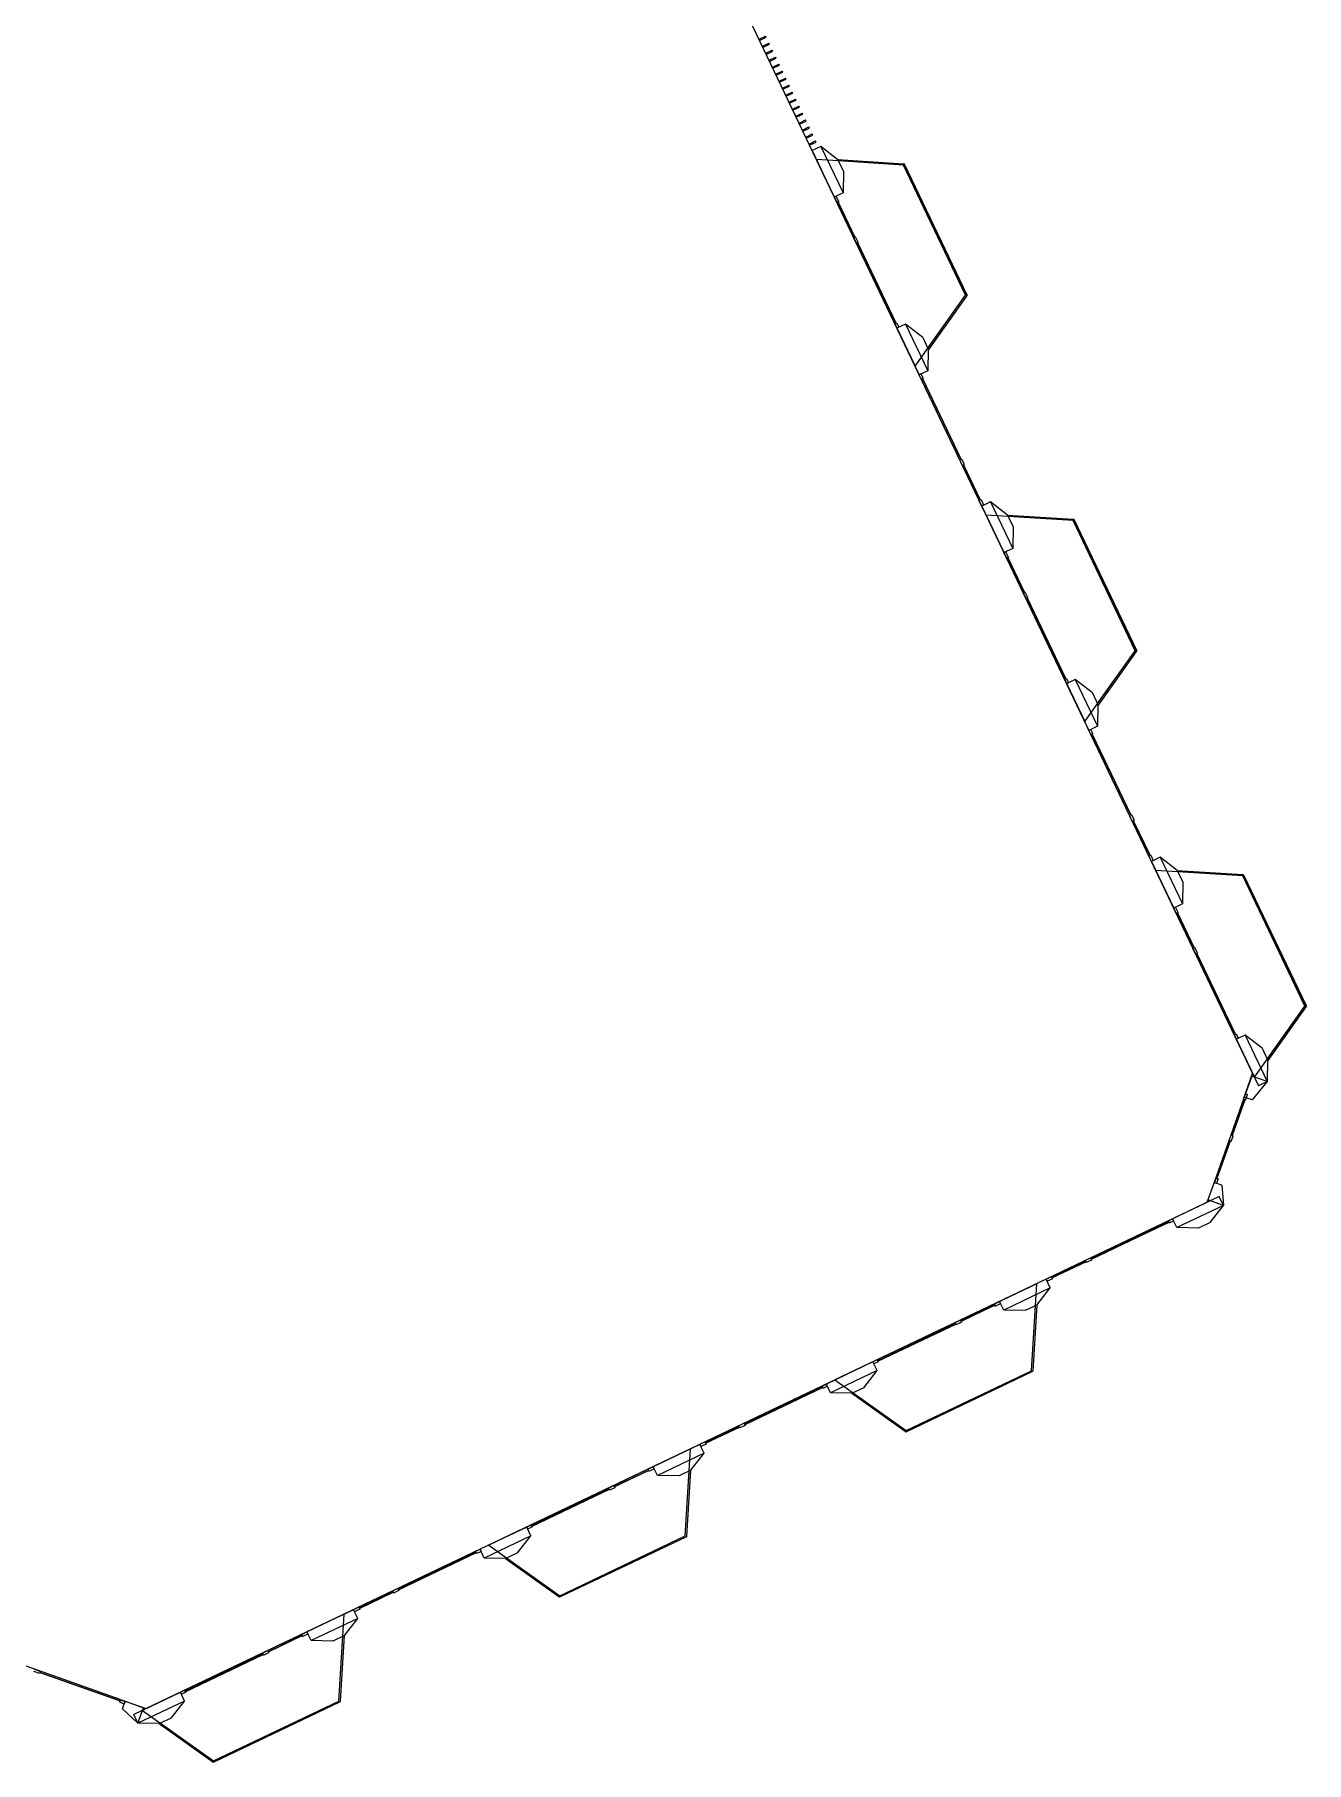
# Model space of a CAD drawing. Extents: x 155389 to 197444, y 12416 to 55629.
# Drawn here: x 177753 to 197444, y 12416 to 39177 of the extents above; entities that cross this region are included whole.
import ezdxf

# ---------------------------------------------------------------- set-up
doc = ezdxf.new("R2010")
doc.units = 0
doc.layers.get('0').update_dxf_attribs({"linetype": 'CONTINUOUS'})

msp = doc.modelspace()

# ---------------------------------------------------------------- linework, layer by layer
for p, q in [((181281.607255, 55209.759162), (196611.534411, 23087.299078)), ((188979.626277, 39109.925715), (189069.875743, 39152.99582)), ((188988.240298, 39091.875822), (188979.626277, 39109.925715)), ((188988.240298, 39091.875822), (189078.489764, 39134.945926)), ((189078.489764, 39134.945926), (189069.875743, 39152.99582)), ((189031.309827, 39001.628256), (189121.559293, 39044.698361)), ((189039.923848, 38983.578363), (189031.309827, 39001.628256)), ((189039.923848, 38983.578363), (189130.173313, 39026.648468)), ((189082.99477, 38893.327875), (189173.244236, 38936.39798)), ((189091.608791, 38875.277982), (189082.99477, 38893.327875)), ((189091.608791, 38875.277982), (189181.858257, 38918.348087)), ((189130.173313, 39026.648468), (189121.559293, 39044.698361)), ((189134.679815, 38785.027845), (189224.92928, 38828.09795)), ((189143.293836, 38766.977952), (189233.543301, 38810.048057)), ((189181.858257, 38918.348087), (189173.244236, 38936.39798)), ((189233.543301, 38810.048057), (189224.92928, 38828.09795)), ((189143.293836, 38766.977952), (189134.679815, 38785.027845)), ((189186.363365, 38676.730386), (189276.61283, 38719.800491)), ((189194.977386, 38658.680493), (189186.363365, 38676.730386)), ((189194.977386, 38658.680493), (189285.226851, 38701.750598)), ((189238.048173, 38568.430288), (189328.297639, 38611.500392)), ((189246.662194, 38550.380394), (189238.048173, 38568.430288)), ((189246.662194, 38550.380394), (189336.91166, 38593.450499)), ((189285.226851, 38701.750598), (189276.61283, 38719.800491)), ((189336.91166, 38593.450499), (189328.297639, 38611.500392)), ((189289.732077, 38460.129368), (189379.981542, 38503.199473)), ((189298.346098, 38442.079474), (189289.732077, 38460.129368)), ((189298.346098, 38442.079474), (189388.595563, 38485.149579)), ((189341.414743, 38351.831487), (189431.664209, 38394.901592)), ((189350.028764, 38333.781594), (189341.414743, 38351.831487)), ((189350.028764, 38333.781594), (189440.27823, 38376.851699)), ((189388.595563, 38485.149579), (189379.981542, 38503.199473)), ((189393.099525, 38243.531445), (189483.348991, 38286.60155)), ((189401.713546, 38225.481552), (189491.963012, 38268.551657)), ((189440.27823, 38376.851699), (189431.664209, 38394.901592)), ((189491.963012, 38268.551657), (189483.348991, 38286.60155)), ((189401.713546, 38225.481552), (189393.099525, 38243.531445)), ((189444.783917, 38135.232587), (189535.033382, 38178.302691)), ((189453.397938, 38117.182693), (189444.783917, 38135.232587)), ((189453.397938, 38117.182693), (189543.647403, 38160.252798)), ((189496.468281, 38026.933618), (189586.717746, 38070.003723)), ((189505.082302, 38008.883725), (189496.468281, 38026.933618)), ((189505.082302, 38008.883725), (189595.331767, 38051.95383)), ((189543.647403, 38160.252798), (189535.033382, 38178.302691)), ((189595.331767, 38051.95383), (189586.717746, 38070.003723)), ((189548.153063, 37918.633576), (189638.402528, 37961.70368)), ((189556.767084, 37900.583682), (189548.153063, 37918.633576)), ((189556.767084, 37900.583682), (189647.016549, 37943.653787)), ((189599.835664, 37810.335664), (189690.08513, 37853.405769)), ((189608.449685, 37792.285771), (189599.835664, 37810.335664)), ((189608.449685, 37792.285771), (189698.699151, 37835.355876)), ((189647.016549, 37943.653787), (189638.402528, 37961.70368)), ((189651.519659, 37702.034719), (189741.769125, 37745.104824)), ((189698.699151, 37835.355876), (189690.08513, 37853.405769)), ((189750.383146, 37727.054931), (189741.769125, 37745.104824)), ((189660.13368, 37683.984826), (189651.519659, 37702.034719)), ((189660.13368, 37683.984826), (189750.383146, 37727.054931)), ((189703.204441, 37593.734676), (189793.453907, 37636.804781)), ((189711.818462, 37575.684783), (189703.204441, 37593.734676)), ((189711.818462, 37575.684783), (189802.067928, 37618.754888)), ((189754.888025, 37485.437234), (189845.137491, 37528.507339)), ((189763.502046, 37467.387341), (189754.888025, 37485.437234)), ((189763.502046, 37467.387341), (189853.751512, 37510.457446)), ((189802.067928, 37618.754888), (189793.453907, 37636.804781)), ((189853.751512, 37510.457446), (189845.137491, 37528.507339)), ((189925.258912, 37444.849955), (189789.884714, 37380.244798)), ((189789.884714, 37380.244798), (190134.445553, 36658.249072)), ((189857.250452, 37240.283279), (189957.176663, 37030.897046)), ((191204.212308, 37157.028518), (189857.250452, 37240.283279)), ((190189.812839, 37238.770806), (189925.228326, 37444.914046)), ((189925.228326, 37444.914046), (190269.789165, 36722.91832)), ((189925.258912, 37444.849955), (190269.819752, 36722.854229)), ((190189.583086, 37238.983647), (191205.937463, 37176.15452)), ((190189.812839, 37238.770806), (190275.953049, 37058.271875)), ((191204.956623, 37156.982512), (190199.177011, 37219.14904)), ((191204.703456, 37156.192625), (190199.568757, 37218.328174)), ((189957.176663, 37030.897046), (191384.36707, 34040.350097)), ((190275.953049, 37058.271875), (190269.789165, 36722.91832)), ((192166.696821, 35139.007415), (191204.115111, 37155.911833)), ((192166.696821, 35139.007415), (191204.115111, 37155.911833)), ((191204.115111, 37155.911833), (192166.696821, 35139.007415)), ((192166.967747, 35139.805771), (191204.212308, 37157.028518)), ((192166.967747, 35139.805771), (191204.36828, 37156.701715)), ((191204.703456, 37156.192625), (192166.696821, 35139.007415)), ((191205.937463, 37176.15452), (191217.684059, 37175.428367)), ((191217.095713, 37175.147575), (192184.746553, 35147.621775)), ((191222.753187, 37164.806985), (191217.684059, 37175.428367)), ((192184.746553, 35147.621775), (191222.753187, 37164.806985)), ((190132.145083, 36657.337592), (190163.572552, 36672.33328)), ((190269.819752, 36722.854229), (190134.445553, 36658.249072)), ((190203.787102, 36588.137653), (190163.572552, 36672.333279)), ((190172.359634, 36573.141966), (190132.145238, 36657.337267)), ((190203.787103, 36588.137654), (190172.359634, 36573.141966)), ((190193.103706, 36583.040047), (190452.089021, 36040.362036)), ((190452.089021, 36040.362036), (190193.103706, 36583.040047)), ((190431.667618, 36030.618071), (190463.095087, 36045.613759)), ((190471.882169, 35946.422445), (190431.667789, 36030.617715)), ((190503.309637, 35961.418133), (190463.095087, 36045.613759)), ((190503.309637, 35961.418133), (190471.882169, 35946.422445)), ((190492.276312, 35956.153557), (191090.747055, 34702.117542)), ((191090.747055, 34702.117542), (190492.276312, 35956.153557)), ((191384.36707, 34040.350097), (192166.967747, 35139.805771)), ((191583.02003, 34319.43256), (192166.967747, 35139.805771)), ((191583.13501, 34319.191629), (192166.696821, 35139.007415)), ((192182.990466, 35127.409262), (191592.583697, 34297.977349)), ((192189.816464, 35136.998754), (192182.990466, 35127.409262)), ((192184.746553, 35147.621775), (192189.816464, 35136.998754)), ((191072.053145, 34693.133373), (191103.438514, 34708.216973)), ((191072.053145, 34693.133373), (191103.482643, 34627.720459)), ((191103.438514, 34708.216973), (191134.868013, 34642.804059)), ((191103.482643, 34627.720459), (191134.868013, 34642.804059)), ((191238.888462, 34692.259378), (191103.514263, 34627.65422)), ((191103.514263, 34627.65422), (191448.075102, 33905.658494)), ((191503.442388, 34486.180229), (191238.857875, 34692.323469)), ((191238.857875, 34692.323469), (191583.418714, 33970.327743)), ((191238.888462, 34692.259378), (191583.449301, 33970.263652)), ((191503.442388, 34486.180229), (191589.582598, 34305.681298)), ((191589.582598, 34305.681298), (191583.418714, 33970.327743)), ((191448.035125, 33905.742246), (191479.502463, 33920.654089)), ((191479.118889, 33840.164336), (191448.035125, 33905.742246)), ((191583.449301, 33970.263652), (191448.075102, 33905.658494)), ((191510.586227, 33855.076179), (191479.118889, 33840.164336)), ((191510.586227, 33855.076179), (191479.502463, 33920.654089)), ((191497.862863, 33849.04679), (192096.333604, 32595.010779)), ((192096.333604, 32595.010779), (191497.862863, 33849.04679)), ((192075.935868, 32585.274623), (192107.361342, 32600.27449)), ((192075.935868, 32585.274623), (192116.095607, 32501.053277)), ((192107.361342, 32600.27449), (192147.521251, 32516.052787)), ((192116.095777, 32501.05292), (192147.521251, 32516.052787)), ((192136.520956, 32510.802175), (192395.506211, 31968.12429)), ((192395.506211, 31968.12429), (192136.520956, 32510.802175)), ((192374.756745, 31958.220247), (192406.182219, 31973.220115)), ((192374.756745, 31958.220247), (192414.916499, 31873.998869)), ((192406.182219, 31973.220115), (192446.342128, 31888.998412)), ((192414.916654, 31873.998545), (192446.342128, 31888.998412)), ((192552.5076, 31939.690615), (192417.133402, 31875.085457)), ((192417.133402, 31875.085457), (192761.694241, 31153.089732)), ((192817.061527, 31733.611466), (192552.477014, 31939.754706)), ((192552.477014, 31939.754706), (192897.037853, 31217.75898)), ((192552.5076, 31939.690615), (192897.06844, 31217.694889)), ((192484.637868, 31734.833285), (192584.453132, 31525.679529)), ((193830.902879, 31651.621595), (192484.637868, 31734.833285)), ((192816.823341, 31733.841977), (193833.177718, 31671.012849)), ((192817.061527, 31733.611466), (192903.201737, 31553.112535)), ((193831.647194, 31651.57559), (192826.564409, 31713.699047)), ((193831.943711, 31651.050955), (192826.809012, 31713.186503)), ((194793.658318, 29634.398849), (193830.902879, 31651.621595)), ((194793.658318, 29634.398849), (193831.058851, 31651.294793)), ((194793.937077, 29633.865745), (193831.355366, 31650.770163)), ((194793.937077, 29633.865745), (193831.355366, 31650.770163)), ((193831.355366, 31650.770163), (194793.937077, 29633.865745)), ((193831.943711, 31651.050955), (194793.937077, 29633.865745)), ((193833.177718, 31671.012849), (193844.924314, 31670.286697)), ((193844.335969, 31670.005905), (194811.986808, 29642.480105)), ((193849.993442, 31659.665315), (193844.924314, 31670.286697)), ((194811.986808, 29642.480105), (193849.993442, 31659.665315)), ((192584.453132, 31525.679529), (194011.462494, 28535.511943)), ((192903.201737, 31553.112535), (192897.037853, 31217.75898)), ((192759.393771, 31152.178252), (192790.82124, 31167.173939)), ((192799.608322, 31067.982626), (192759.393926, 31152.177927)), ((192897.06844, 31217.694889), (192761.694241, 31153.089732)), ((192831.03579, 31082.978313), (192790.82124, 31167.173939)), ((192831.03579, 31082.978313), (192799.608322, 31067.982626)), ((192820.360398, 31077.884526), (193079.345713, 30535.206516)), ((193079.345713, 30535.206516), (192820.360398, 31077.884526)), ((193058.916306, 30525.458731), (193090.343775, 30540.454419)), ((193099.130857, 30441.263105), (193058.916476, 30525.458375)), ((193130.558325, 30456.258793), (193090.343775, 30540.454419)), ((193130.558325, 30456.258793), (193099.130857, 30441.263105)), ((193119.533005, 30450.998036), (193718.003737, 29196.962044)), ((193718.003737, 29196.962044), (193119.533005, 30450.998036)), ((194011.462494, 28535.511943), (194793.658318, 29634.398849)), ((194210.115444, 28814.594391), (194793.658318, 29634.398849)), ((194210.375265, 28814.049959), (194793.937076, 29633.865745)), ((194810.230721, 29622.267592), (194219.823952, 28792.835679)), ((194817.056719, 29631.857083), (194810.230721, 29622.267592)), ((194811.986808, 29642.480105), (194817.056719, 29631.857083)), ((193699.301832, 29187.974033), (193730.687202, 29203.057633)), ((193699.301832, 29187.974033), (193730.731331, 29122.561119)), ((193730.687202, 29203.057633), (193762.116701, 29137.644719)), ((193866.130867, 29187.113202), (193730.756668, 29122.508044)), ((194130.684794, 28981.034053), (193866.10028, 29187.177293)), ((193866.10028, 29187.177293), (194210.66112, 28465.181567)), ((193866.130867, 29187.113202), (194210.691706, 28465.117476)), ((193730.731331, 29122.561119), (193762.116701, 29137.644719)), ((193730.756668, 29122.508044), (194075.317508, 28400.512319)), ((194130.684794, 28981.034053), (194216.825004, 28800.535122)), ((194216.825004, 28800.535122), (194210.66112, 28465.181567)), ((194075.305427, 28400.537615), (194106.772765, 28415.449458)), ((194106.389191, 28334.959704), (194075.305427, 28400.537615)), ((194210.691706, 28465.117476), (194075.317508, 28400.512319)), ((194137.856529, 28349.871547), (194106.772765, 28415.449458)), ((194137.856529, 28349.871547), (194106.389191, 28334.959704)), ((194125.141181, 28343.845957), (194723.611911, 27089.809968)), ((194723.611911, 27089.809968), (194125.141181, 28343.845957)), ((194703.206171, 27080.069991), (194734.631645, 27095.069859)), ((194703.206171, 27080.069991), (194743.36591, 26995.848645)), ((194734.631645, 27095.069859), (194774.791554, 27010.848156)), ((194743.36608, 26995.848288), (194774.791554, 27010.848156)), ((194763.799262, 27005.601364), (195022.784517, 26462.923479)), ((195022.784517, 26462.923479), (194763.799262, 27005.601364)), ((195002.027048, 26453.015616), (195033.452522, 26468.015483)), ((195002.027048, 26453.015616), (195042.186802, 26368.794237)), ((195033.452522, 26468.015483), (195073.612431, 26383.79378)), ((195042.186957, 26368.793913), (195073.612431, 26383.79378)), ((195179.777903, 26434.485983), (195044.403704, 26369.880826)), ((195044.403704, 26369.880826), (195388.964543, 25647.8851)), ((195111.871301, 26229.705947), (195211.729551, 26020.462117)), ((196458.18436, 26146.491287), (195111.871301, 26229.705947)), ((195444.331829, 26228.406835), (195179.747316, 26434.550074)), ((195179.747316, 26434.550074), (195524.308155, 25712.554349)), ((195179.777903, 26434.485983), (195524.338742, 25712.490257)), ((195444.065746, 26228.695801), (196460.420123, 26165.866673)), ((195444.331829, 26228.406835), (195530.472039, 26047.907903)), ((195211.729551, 26020.462117), (196638.71606, 23030.342417)), ((196458.928676, 26146.445282), (195453.797824, 26208.57171)), ((196459.186116, 26145.904779), (195454.051417, 26208.040328)), ((195530.472039, 26047.907903), (195524.308155, 25712.554349)), ((197420.939799, 24129.26854), (196458.18436, 26146.491287)), ((197420.939799, 24129.26854), (196458.340333, 26146.164484)), ((197421.179482, 24128.719569), (196458.597771, 26145.623987)), ((197421.179482, 24128.719569), (196458.597771, 26145.623987)), ((196458.597771, 26145.623987), (197421.179482, 24128.719569)), ((196459.186116, 26145.904779), (197421.179482, 24128.719569)), ((196460.420123, 26165.866673), (196472.166719, 26165.140521)), ((196471.578374, 26164.859729), (197439.229213, 24137.333929)), ((196477.235848, 26154.519139), (196472.166719, 26165.140521)), ((197439.229213, 24137.333929), (196477.235848, 26154.519139)), ((195524.338742, 25712.490257), (195388.964543, 25647.8851)), ((195386.664074, 25646.97362), (195418.091542, 25661.969308)), ((195426.878624, 25562.777994), (195386.664228, 25646.973296)), ((195458.306093, 25577.773682), (195418.091542, 25661.969308)), ((195458.306093, 25577.773682), (195426.878624, 25562.777994)), ((195447.638705, 25572.683714), (195706.62402, 25030.005704)), ((195706.62402, 25030.005704), (195447.638705, 25572.683714)), ((195686.186609, 25020.2541), (195717.614077, 25035.249788)), ((195726.401159, 24936.058474), (195686.186779, 25020.253743)), ((195757.828628, 24951.054161), (195717.614077, 25035.249787)), ((195757.828628, 24951.054162), (195726.401159, 24936.058474)), ((195746.811312, 24945.797224), (196345.282033, 23691.761254)), ((196345.282033, 23691.761254), (195746.811312, 24945.797224)), ((196638.71606, 23030.342417), (197420.939799, 24129.26854)), ((196837.368999, 23309.424851), (197420.939799, 24129.26854)), ((196837.617671, 23308.903783), (197421.179482, 24128.719569)), ((197437.473126, 24117.121416), (196847.066357, 23287.689503)), ((197444.299124, 24126.710908), (197437.473126, 24117.121416)), ((197439.229213, 24137.333929), (197444.299124, 24126.710908)), ((196326.572135, 23682.769401), (196357.957504, 23697.853001)), ((196326.572135, 23682.769401), (196358.001634, 23617.356487)), ((196357.957504, 23697.853001), (196389.387003, 23632.440087)), ((196358.001634, 23617.356487), (196389.387003, 23632.440087)), ((196493.380736, 23681.951386), (196358.006538, 23617.346228)), ((196358.006538, 23617.346228), (196702.567377, 22895.350502)), ((196757.934663, 23475.872237), (196493.35015, 23682.015477)), ((196493.35015, 23682.015477), (196837.910989, 22960.019751)), ((196493.380736, 23681.951386), (196837.941576, 22959.95566)), ((196757.934663, 23475.872237), (196844.074873, 23295.373306)), ((196844.074873, 23295.373306), (196837.910989, 22960.019751)), ((196469.996329, 22687.340367), (196611.534411, 23087.299078)), ((196596.723171, 23045.385262), (196481.823621, 22720.95691)), ((196837.941576, 22959.95566), (196596.723171, 23045.385262)), ((196623.473178, 23061.085163), (196615.55684, 23038.715154)), ((196615.55684, 23038.715154), (196623.473178, 23061.085163)), ((196470.063475, 22686.418909), (196500.803416, 22774.453987)), ((196500.803534, 22774.454326), (196533.674482, 22762.962714)), ((196502.934422, 22674.927296), (196533.674482, 22762.962714)), ((196837.941576, 22959.95566), (196602.454299, 22678.233836)), ((196837.941576, 22959.95566), (196702.567377, 22895.350502)), ((196469.996329, 22687.340367), (196045.411544, 21487.547487)), ((196488.593205, 22679.940955), (196293.341524, 22128.198204)), ((196293.341524, 22128.198204), (196488.593205, 22679.940955)), ((196502.934422, 22674.927296), (196470.063475, 22686.418909)), ((196602.454509, 22678.234428), (196481.823621, 22720.95691)), ((196262.233052, 22040.291798), (196057.407986, 21461.496547)), ((196057.407986, 21461.496547), (196262.233052, 22040.291798)), ((196246.654766, 22045.737933), (196277.394695, 22133.772978)), ((196279.525714, 22034.246321), (196246.654766, 22045.737933)), ((196277.394826, 22133.77335), (196310.265773, 22122.281738)), ((196279.525714, 22034.246321), (196310.265773, 22122.281738)), ((196045.411544, 21487.547487), (195903.87346, 21087.58877)), ((196044.961802, 21465.808672), (196021.211536, 21397.281475)), ((196044.961802, 21465.808672), (196077.864768, 21454.409058)), ((196077.864768, 21454.409058), (196054.114503, 21385.881861)), ((196094.909554, 21178.578502), (195372.913829, 20834.017663)), ((196014.36196, 21399.685201), (195918.380465, 21128.673552)), ((196134.570717, 21357.112224), (196014.361928, 21399.685212)), ((196021.211536, 21397.281475), (196054.114503, 21385.881861)), ((196159.514712, 21043.204304), (196094.909554, 21178.578502)), ((196134.570691, 21357.112152), (196159.598525, 21043.242975)), ((195903.87346, 21087.58877), (179480.27566, 13249.690825)), ((196159.514712, 21043.204304), (195437.518986, 20698.643464)), ((196159.578803, 21043.23489), (195437.583077, 20698.674051)), ((196159.598872, 21043.243955), (195918.380465, 21128.673552)), ((195937.261598, 21121.986548), (195929.323575, 21099.555259)), ((195929.323575, 21099.555259), (195937.261598, 21121.986548)), ((195953.435563, 20778.650377), (196159.578803, 21043.23489)), ((195315.335108, 20792.075936), (194106.450688, 20213.406844)), ((195318.288364, 20785.994931), (194108.689584, 20208.731223)), ((194108.689584, 20208.731223), (195318.288364, 20785.994931)), ((195319.654298, 20783.056812), (194110.769875, 20204.387726)), ((195309.697052, 20804.059939), (195372.912322, 20834.1237)), ((195324.65239, 20772.613252), (195309.697052, 20804.059939)), ((195315.335108, 20792.075936), (195319.654298, 20783.056812)), ((195324.65239, 20772.613252), (195387.867659, 20802.677013)), ((195372.912322, 20834.1237), (195387.867659, 20802.677013)), ((195437.518986, 20698.643464), (195372.913829, 20834.017663)), ((195772.936632, 20692.510167), (195437.583077, 20698.674051)), ((195953.435563, 20778.650377), (195772.936632, 20692.510167)), ((193495.750621, 19937.829626), (194019.133127, 20186.797753)), ((194027.465064, 20169.967983), (193504.01795, 19920.160338)), ((193504.01795, 19920.160338), (194027.465064, 20169.967983)), ((193504.33848, 19919.767268), (194027.720986, 20168.735395)), ((194018.864932, 20187.926363), (194033.905121, 20156.520169)), ((194100.048692, 20226.774715), (194018.865276, 20187.926527)), ((194019.079547, 20187.071264), (194018.966748, 20187.017622)), ((194027.554608, 20168.955264), (194018.966748, 20187.017622)), ((194019.079547, 20187.071264), (194027.667406, 20169.008908)), ((194019.133127, 20186.797753), (194019.215405, 20186.836891)), ((194027.554608, 20168.955264), (194027.667406, 20169.008908)), ((194027.803264, 20168.774533), (194027.720986, 20168.735395)), ((194115.088881, 20195.368522), (194033.905121, 20156.520169)), ((194100.048692, 20226.774715), (194115.088881, 20195.368522)), ((194106.450688, 20213.406844), (194110.769875, 20204.387726)), ((193270.05235, 19830.639999), (190145.537751, 18339.515652)), ((193414.26163, 19899.282426), (192692.265904, 19554.721587)), ((193186.354704, 18483.318993), (193270.05235, 19830.639999)), ((193478.866787, 19763.908228), (193414.26163, 19899.282426)), ((193414.426169, 19898.869206), (193429.466358, 19867.463013)), ((193495.609929, 19937.717559), (193414.426482, 19898.869356)), ((193510.650118, 19906.311366), (193429.466358, 19867.463013)), ((193495.609929, 19937.717559), (193510.650118, 19906.311366)), ((193495.769915, 19937.789065), (193495.852195, 19937.828199)), ((193504.357775, 19919.726707), (193495.769915, 19937.789065)), ((193504.440055, 19919.765841), (193495.852195, 19937.828199)), ((193504.440055, 19919.765841), (193504.357775, 19919.726707)), ((192611.272431, 19515.681722), (192692.537281, 19554.359354)), ((192756.871061, 19419.347388), (192692.265904, 19554.721587)), ((192692.537594, 19554.359503), (192707.492931, 19522.912816)), ((193478.866787, 19763.908228), (192756.871061, 19419.347388)), ((193478.930878, 19763.938814), (192756.935153, 19419.377975)), ((193272.787639, 19499.354301), (193478.930878, 19763.938814)), ((192611.096815, 19515.642836), (192088.342263, 19265.358889)), ((192619.633628, 19498.100577), (192096.186364, 19248.292861)), ((192096.186364, 19248.292861), (192619.633628, 19498.100577)), ((192619.736982, 19497.605441), (192096.98243, 19247.321494)), ((192611.034035, 19515.562973), (192611.116212, 19515.602324)), ((192611.034035, 19515.562973), (192619.674201, 19497.525578)), ((192611.116212, 19515.602324), (192619.756378, 19497.564929)), ((192626.227768, 19484.235034), (192611.272431, 19515.681722)), ((192619.756378, 19497.564929), (192619.674201, 19497.525578)), ((192626.227768, 19484.235034), (192707.492931, 19522.912816)), ((193092.288707, 19413.214091), (192756.935153, 19419.377975)), ((193272.787639, 19499.354301), (193092.288707, 19413.214091)), ((193186.354704, 18483.318993), (193248.76004, 19487.887516)), ((193186.538683, 18482.802658), (193248.668448, 19487.843805)), ((193269.315757, 19497.697401), (193206.500577, 18481.568651)), ((190802.490223, 18638.393351), (192012.733915, 19214.214213)), ((192014.961991, 19209.529691), (190805.363224, 18632.265989)), ((190805.363224, 18632.265989), (192014.961991, 19209.529691)), ((190806.785046, 18629.362598), (192017.028735, 19205.183467)), ((192006.368399, 19227.599494), (192087.633218, 19266.277111)), ((192021.323736, 19196.152806), (192006.368399, 19227.599494)), ((192012.733915, 19214.214213), (192017.028735, 19205.183467)), ((192021.323736, 19196.152806), (192102.588899, 19234.830588)), ((192087.633562, 19266.277275), (192102.588899, 19234.830588)), ((192088.275985, 19265.62653), (192088.163333, 19265.57258)), ((192096.803499, 19247.535186), (192088.163333, 19265.57258)), ((192088.260084, 19265.319544), (192088.342263, 19265.358889)), ((192088.275985, 19265.62653), (192096.916152, 19247.589135)), ((192096.803499, 19247.535186), (192096.916152, 19247.589135)), ((192096.98243, 19247.321494), (192096.900251, 19247.282149)), ((190733.603556, 18619.981507), (190011.607831, 18275.420667)), ((190798.208714, 18484.607308), (190076.212988, 18140.046469)), ((190798.272805, 18484.637895), (190076.277079, 18140.077055)), ((190592.129565, 18220.053381), (190798.272805, 18484.637895)), ((190796.720029, 18650.314292), (190733.586161, 18620.079961)), ((190733.586161, 18620.079961), (190748.626349, 18588.673768)), ((190798.208714, 18484.607308), (190733.603556, 18619.981507)), ((190811.760217, 18618.908099), (190748.626349, 18588.673768)), ((190796.720029, 18650.314292), (190811.760217, 18618.908099)), ((190806.785046, 18629.362598), (190802.490223, 18638.393351)), ((191245.001224, 17556.909423), (193186.354704, 18483.318993)), ((191245.001224, 17556.909423), (193186.354704, 18483.318993)), ((191245.177047, 17556.410179), (193186.485851, 18482.913356)), ((193195.100212, 18464.863624), (191253.791407, 17538.360448)), ((193205.721593, 18469.932753), (193195.100212, 18464.863624)), ((193206.500577, 18481.568651), (193205.774424, 18469.822056)), ((189953.905323, 18233.419865), (188745.020903, 17654.750772)), ((189956.862289, 18227.33106), (188747.26353, 17650.067362)), ((188747.26353, 17650.067362), (189956.862289, 18227.33106)), ((189958.224513, 18224.400741), (188749.34009, 17645.731655)), ((189948.267267, 18245.403868), (190011.482537, 18275.467629)), ((189963.222605, 18213.957181), (189948.267267, 18245.403868)), ((189953.905323, 18233.419865), (189958.224513, 18224.400741)), ((189963.222605, 18213.957181), (190026.437874, 18244.020942)), ((190011.482537, 18275.467629), (190026.437874, 18244.020942)), ((190076.212988, 18140.046469), (190011.607831, 18275.420667)), ((190145.537751, 18339.515652), (191245.001224, 17556.909423)), ((190592.129565, 18220.053381), (190411.630634, 18133.913171)), ((190411.630634, 18133.913171), (190076.277079, 18140.077055)), ((191233.578894, 17540.116535), (190404.146981, 18130.523304)), ((190424.945888, 18140.267662), (191245.177047, 17556.410179)), ((190425.251354, 18140.413441), (191245.001224, 17556.909423)), ((188738.618907, 17668.118644), (188657.435491, 17629.270456)), ((188738.618907, 17668.118644), (188753.659096, 17636.712451)), ((188134.320836, 17379.173555), (188657.703342, 17628.141682)), ((188666.03901, 17611.304122), (188142.591895, 17361.496477)), ((188142.591895, 17361.496477), (188666.03901, 17611.304122)), ((188142.908695, 17361.111197), (188666.291201, 17610.079323)), ((188657.435147, 17629.270291), (188672.475335, 17597.864098)), ((188657.649762, 17628.415193), (188657.536963, 17628.361551)), ((188666.124823, 17610.299193), (188657.536963, 17628.361551)), ((188657.649762, 17628.415193), (188666.237621, 17610.352837)), ((188657.703342, 17628.141682), (188657.785619, 17628.18082)), ((188666.124823, 17610.299193), (188666.237621, 17610.352837)), ((188666.373479, 17610.118462), (188666.291201, 17610.079323)), ((188753.659096, 17636.712451), (188672.475335, 17597.864098)), ((188745.020903, 17654.750772), (188749.34009, 17645.731655)), ((191243.168386, 17533.290537), (191233.578894, 17540.116535)), ((191253.791407, 17538.360448), (191243.168386, 17533.290537)), ((187908.711048, 17272.026078), (184784.267079, 15780.935437)), ((188052.858816, 17340.639227), (187330.86309, 16996.078387)), ((188117.463973, 17205.265028), (187395.468247, 16860.704189)), ((188117.463973, 17205.265028), (187395.468247, 16860.704189)), ((187825.018398, 15924.785496), (187908.711048, 17272.026078)), ((187911.320733, 16940.680515), (188117.463973, 17205.265028)), ((188117.463973, 17205.265028), (188052.858816, 17340.639227)), ((188052.996384, 17340.213135), (188068.036572, 17308.806942)), ((188134.180144, 17379.061488), (188052.996696, 17340.213285)), ((188149.220333, 17347.655295), (188068.036572, 17308.806942)), ((188134.180144, 17379.061488), (188149.220333, 17347.655294)), ((188134.34013, 17379.132994), (188134.42241, 17379.172128)), ((188142.927989, 17361.070636), (188134.34013, 17379.132994)), ((188143.010269, 17361.10977), (188134.42241, 17379.172128)), ((188143.010269, 17361.10977), (188142.927989, 17361.070636)), ((187249.66703, 16956.986765), (186726.912478, 16706.702818)), ((187258.207553, 16939.436705), (186734.760289, 16689.628989)), ((186734.760289, 16689.628989), (187258.207553, 16939.436705)), ((187258.307197, 16938.949369), (186735.552644, 16688.665423)), ((187249.604249, 16956.906902), (187249.686426, 16956.946252)), ((187249.604249, 16956.906902), (187258.244416, 16938.869507)), ((187249.686426, 16956.946252), (187258.326593, 16938.908857)), ((187249.842646, 16957.025651), (187331.107496, 16995.703283)), ((187264.797983, 16925.578963), (187249.842646, 16957.02565)), ((187258.326593, 16938.908857), (187258.244416, 16938.869507)), ((187264.797983, 16925.578963), (187346.063146, 16964.256745)), ((187395.468247, 16860.704189), (187330.86309, 16996.078387)), ((187331.107809, 16995.703432), (187346.063146, 16964.256744)), ((187730.821802, 16854.540305), (187395.468247, 16860.704189)), ((187911.320733, 16940.680515), (187730.821802, 16854.540305)), ((187825.018398, 15924.785496), (187887.418743, 16929.273675)), ((187825.232684, 15924.205663), (187887.36245, 16929.246809)), ((187908.009759, 16939.100405), (187845.194579, 15922.971656)), ((185441.060438, 16079.73728), (186651.30413, 16655.558142)), ((186653.535915, 16650.865819), (185443.93717, 16073.602127)), ((185443.93717, 16073.602127), (186653.535915, 16650.865819)), ((185445.355261, 16070.706527), (186655.59895, 16646.527396)), ((186644.938614, 16668.943423), (186726.203432, 16707.62104)), ((186659.893951, 16637.496735), (186644.938614, 16668.943423)), ((186651.30413, 16655.558142), (186655.59895, 16646.527396)), ((186659.893951, 16637.496735), (186741.159114, 16676.174517)), ((186726.203777, 16707.621204), (186741.159114, 16676.174517)), ((186726.8462, 16706.970459), (186726.733548, 16706.916509)), ((186735.373714, 16688.879115), (186726.733548, 16706.916509)), ((186726.830299, 16706.663473), (186726.912478, 16706.702818)), ((186726.8462, 16706.970459), (186735.486366, 16688.933064)), ((186735.373714, 16688.879115), (186735.486366, 16688.933064)), ((186735.552644, 16688.665423), (186735.470466, 16688.626078)), ((185372.018392, 16061.251283), (184650.022666, 15716.690444)), ((185436.623549, 15925.877085), (185372.018392, 16061.251283)), ((185435.290243, 16091.658221), (185372.156376, 16061.42389)), ((185372.156376, 16061.42389), (185387.196564, 16030.017697)), ((185450.330431, 16060.252028), (185387.196564, 16030.017697)), ((185435.290243, 16091.658221), (185450.330431, 16060.252028)), ((185445.355261, 16070.706527), (185441.060438, 16079.73728)), ((185436.623549, 15925.877085), (184714.627823, 15581.316245)), ((185436.68764, 15925.907671), (184714.691914, 15581.346832)), ((185230.5444, 15661.323158), (185436.68764, 15925.907671)), ((185883.664918, 14998.375927), (187825.018398, 15924.785496)), ((185883.664918, 14998.375927), (187825.018398, 15924.785496)), ((185883.871049, 14997.813184), (187825.179853, 15924.31636)), ((187833.794213, 15906.266629), (185892.485409, 14979.763452)), ((187844.415595, 15911.335757), (187833.794213, 15906.266629)), ((187845.194579, 15922.971656), (187844.468426, 15911.22506)), ((184592.372165, 15674.664272), (183383.487746, 15095.995179)), ((184595.313388, 15668.608571), (183385.71454, 15091.344831)), ((183385.71454, 15091.344831), (184595.313388, 15668.608571)), ((184596.691356, 15665.645148), (183387.806933, 15086.976062)), ((184586.73411, 15686.648275), (184649.949379, 15716.712036)), ((184601.689448, 15655.201588), (184586.73411, 15686.648275)), ((184592.372165, 15674.664272), (184596.691356, 15665.645148)), ((184601.689448, 15655.201588), (184664.904717, 15685.265349)), ((184649.949379, 15716.712036), (184664.904717, 15685.265349)), ((184714.627823, 15581.316245), (184650.022666, 15716.690444)), ((185050.045469, 15575.182948), (184714.691914, 15581.346832)), ((184784.267079, 15780.935437), (185883.664918, 14998.375927)), ((185872.272896, 14981.519539), (185042.840983, 15571.926308)), ((185230.5444, 15661.323158), (185050.045469, 15575.182948)), ((185063.63989, 15581.670666), (185883.871049, 14997.813184)), ((185063.980616, 15581.833273), (185883.664918, 14998.375927)), ((182772.787679, 14820.417961), (183296.170185, 15069.386088)), ((183304.490019, 15052.581591), (182781.042905, 14802.773946)), ((182781.042905, 14802.773946), (183304.490019, 15052.581591)), ((182781.375538, 14802.355603), (183304.758044, 15051.32373)), ((183295.90199, 15070.514698), (183310.942178, 15039.108505)), ((183377.08575, 15109.363051), (183295.902334, 15070.514863)), ((183296.116605, 15069.6596), (183296.003806, 15069.605958)), ((183304.591666, 15051.5436), (183296.003806, 15069.605958)), ((183296.116605, 15069.6596), (183304.704464, 15051.597243)), ((183296.170185, 15069.386088), (183296.252462, 15069.425227)), ((183304.591666, 15051.5436), (183304.704464, 15051.597243)), ((183304.840321, 15051.362869), (183304.758044, 15051.32373)), ((183392.125939, 15077.956857), (183310.942178, 15039.108505)), ((183377.08575, 15109.363051), (183392.125939, 15077.956857)), ((183383.487745, 15095.995179), (183387.806933, 15086.976062)), ((182691.556109, 14781.993612), (181969.560384, 14437.432773)), ((182691.463227, 14781.457542), (182706.503415, 14750.051348)), ((182772.646987, 14820.305894), (182691.463539, 14781.457691)), ((182756.161267, 14646.619414), (182691.556109, 14781.993612)), ((182787.687176, 14788.899701), (182706.503415, 14750.051348)), ((182772.646987, 14820.305894), (182787.687176, 14788.899701)), ((182772.806973, 14820.3774), (182772.889253, 14820.416535)), ((182781.394832, 14802.315042), (182772.806973, 14820.3774)), ((182781.477112, 14802.354177), (182772.889253, 14820.416535)), ((182781.477112, 14802.354177), (182781.394832, 14802.315042)), ((185881.862387, 14974.693541), (185872.272896, 14981.519539)), ((185892.485409, 14979.763452), (185881.862387, 14974.693541)), ((182547.152114, 14713.308294), (179422.655768, 13222.192658)), ((182756.161267, 14646.619414), (182034.165541, 14302.058574)), ((182756.225358, 14646.65), (182034.229632, 14302.089161)), ((182463.455759, 13366.008073), (182547.152114, 14713.308294)), ((182550.082118, 14382.065487), (182756.225358, 14646.65)), ((181887.932446, 14398.135044), (181365.177894, 14147.851097)), ((181896.457225, 14380.618089), (181373.009961, 14130.810373)), ((181373.009961, 14130.810373), (181896.457225, 14380.618089)), ((181896.572613, 14380.097648), (181373.818061, 14129.813702)), ((181887.869666, 14398.055181), (181887.951843, 14398.094531)), ((181887.869666, 14398.055181), (181896.509832, 14380.017786)), ((181887.951843, 14398.094531), (181896.59201, 14380.057136)), ((181888.108062, 14398.17393), (181969.372912, 14436.851562)), ((181903.063399, 14366.727242), (181888.108062, 14398.173929)), ((181896.59201, 14380.057136), (181896.509832, 14380.017786)), ((181903.063399, 14366.727242), (181984.328562, 14405.405024)), ((181969.373225, 14436.851711), (181984.328562, 14405.405023)), ((182034.165541, 14302.058574), (181969.560384, 14437.432773)), ((182369.583187, 14295.925277), (182034.229632, 14302.089161)), ((182550.082118, 14382.065487), (182369.583187, 14295.925277)), ((182463.455759, 13366.008073), (182525.856601, 14370.504249)), ((182463.64752, 13365.475439), (182525.774088, 14370.46487)), ((182546.421397, 14380.318466), (182483.609414, 13364.241432)), ((179080.316953, 13391.228905), (177316.294899, 14015.484088)), ((180079.325854, 13520.885559), (181289.569546, 14096.706421)), ((181291.785588, 14092.047203), (180082.186753, 13514.783469)), ((180082.186753, 13514.783469), (181291.785588, 14092.047203)), ((180083.620677, 13511.854806), (181293.864366, 14087.675675)), ((181283.20403, 14110.091702), (181364.468849, 14148.769319)), ((181298.159367, 14078.645014), (181283.20403, 14110.091702)), ((181289.569546, 14096.706421), (181293.864366, 14087.675675)), ((181298.159367, 14078.645014), (181379.42453, 14117.322796)), ((181364.469193, 14148.769483), (181379.42453, 14117.322796)), ((181365.111616, 14148.118738), (181364.998964, 14148.064788)), ((181373.63913, 14130.027394), (181364.998964, 14148.064788)), ((181365.095715, 14147.811752), (181365.177894, 14147.851097)), ((181365.111616, 14148.118738), (181373.751783, 14130.081343)), ((181373.63913, 14130.027394), (181373.751783, 14130.081343)), ((181373.818061, 14129.813702), (181373.735882, 14129.774357)), ((177829.190807, 13793.050425), (177741.416463, 13824.528203)), ((177840.933361, 13825.832566), (177753.159389, 13857.31021)), ((177840.933361, 13825.832566), (177829.190807, 13793.050425)), ((179080.941852, 13369.882468), (177835.486396, 13810.626063)), ((177835.486396, 13810.626063), (179080.941852, 13369.882468)), ((179073.520155, 13349.34419), (179085.354369, 13382.093355)), ((179080.316953, 13391.228905), (179480.27566, 13249.690825)), ((179085.354369, 13382.093355), (179153.566416, 13357.452564)), ((180010.856075, 13502.722857), (179288.860349, 13158.162018)), ((180073.55566, 13532.8065), (180010.421792, 13502.572169)), ((180010.421792, 13502.572169), (180025.46198, 13471.165976)), ((180075.461232, 13367.348658), (180010.856075, 13502.722857)), ((180088.595848, 13501.400307), (180025.46198, 13471.165976)), ((180073.55566, 13532.8065), (180088.595848, 13501.400307)), ((180083.620677, 13511.854806), (180079.325854, 13520.885559)), ((179073.520155, 13349.34419), (179141.732202, 13324.703399)), ((179113.465087, 13243.850104), (179155.978905, 13364.079832)), ((179353.507314, 13022.806418), (179113.465162, 13243.850077)), ((179153.566416, 13357.452564), (179141.732202, 13324.703399)), ((179155.978893, 13364.079799), (179438.817153, 13264.067205)), ((179353.465506, 13022.787819), (179288.860349, 13158.162018)), ((180075.461232, 13367.348658), (179353.465506, 13022.787819)), ((179353.506291, 13022.80678), (179438.817153, 13264.067205)), ((180075.525323, 13367.379245), (179353.529597, 13022.818405)), ((179422.655768, 13222.192658), (180522.102279, 12439.598504)), ((179455.073073, 13237.484365), (179432.270689, 13245.553706)), ((179432.270689, 13245.553706), (179455.073073, 13237.484365)), ((179869.382083, 13102.794732), (180075.525323, 13367.379245)), ((180522.102279, 12439.598504), (182463.455759, 13366.008073)), ((180522.102279, 12439.598504), (182463.455759, 13366.008073)), ((180522.285884, 12439.08296), (182463.594688, 13365.586136)), ((182472.209049, 13347.536405), (180530.900244, 12421.033229)), ((182482.83043, 13352.605534), (182472.209049, 13347.536405)), ((182483.609414, 13364.241432), (182482.883261, 13352.494836)), ((179688.883152, 13016.654522), (179353.529597, 13022.818405)), ((180510.687731, 12422.789316), (179681.255818, 13013.196085)), ((179869.382083, 13102.794732), (179688.883152, 13016.654522)), ((179702.054725, 13022.940443), (180522.285884, 12439.08296)), ((179702.369241, 13023.09054), (180522.102279, 12439.598504)), ((180520.277223, 12415.963318), (180510.687731, 12422.789316)), ((180530.900244, 12421.033229), (180520.277223, 12415.963318))]:
    msp.add_line(p, q)

doc.saveas('drawing.dxf')
